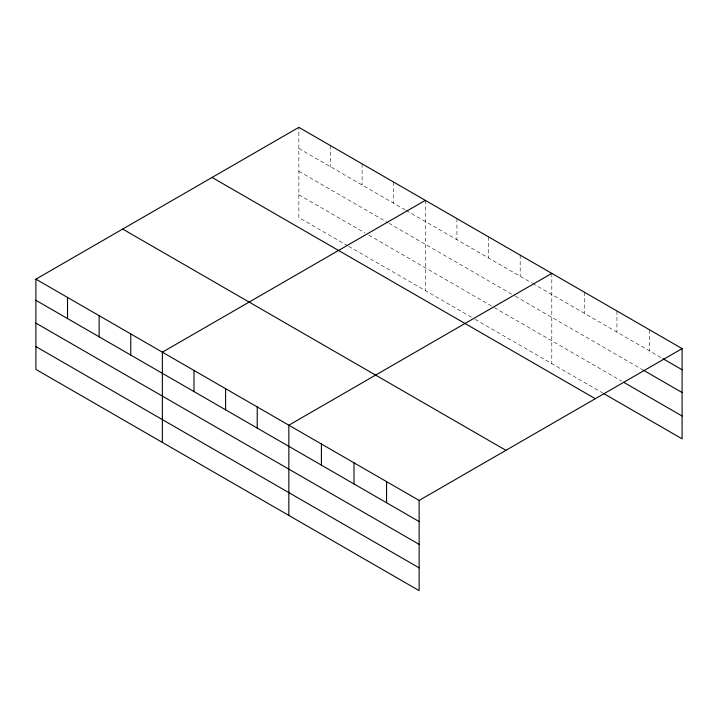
<?xml version="1.0" encoding="UTF-8"?>
<svg xmlns="http://www.w3.org/2000/svg" width="718" height="718" viewBox="0 0 718 718"><rect width="100%" height="100%" fill="white"/><g stroke="black" fill="none" stroke-linecap="round" stroke-linejoin="round"><path stroke-width="0.54" stroke-dasharray="3.59 2.69" d="M347.718 245.78L298.859 217.572L298.859 127.346M298.859 148.482L405.203 209.88M406.164 210.437L531.679 282.901M532.639 283.448L661.978 358.129M298.859 171.279L387.962 222.724M388.923 223.28L514.429 295.744M515.389 296.292L641.856 369.312M298.859 194.775L364.968 232.937M368.801 235.154L493.356 307.062M494.307 307.618L621.743 381.186M348.679 246.337L474.194 318.801M475.145 319.357L602.582 392.925M649.521 329.804L649.521 350.931M616.95 310.993L616.95 332.129M584.371 292.19L584.371 313.317M551.801 273.379L551.801 363.604M520.182 255.123L520.182 276.259M488.563 236.868L488.563 258.004M456.944 218.622L456.944 239.749M425.325 200.367L425.325 290.593M393.706 182.112L393.706 203.239M362.096 163.857L362.096 184.984M330.477 145.601L330.477 166.738"/><path stroke-width="1.08" d="M35.9 279.167L419.141 500.428L419.141 590.654L35.9 369.393L35.9 279.167L298.859 127.346L682.1 348.607L682.1 438.833L603.533 393.473M425.325 200.367L162.367 352.179L162.367 442.405M551.801 273.379L288.842 425.2L288.842 515.425M419.141 500.428L682.1 348.607M662.938 358.677L682.1 369.743M642.816 369.86L682.1 392.54M623.655 382.29L682.1 416.036M212.079 177.445L595.321 398.705M122.679 229.06L505.921 450.33M35.9 300.295L419.141 521.564M35.9 323.1L419.141 544.361M35.9 346.588L419.141 567.848M386.571 481.616L386.571 502.753M353.992 462.814L353.992 483.941M321.413 444.002L321.413 465.138M257.224 406.944L257.224 428.081M225.605 388.689L225.605 409.825M193.986 370.434L193.986 391.57M130.757 333.924L130.757 355.06M99.138 315.669L99.138 336.805M67.519 297.423L67.519 318.55"/></g></svg>
